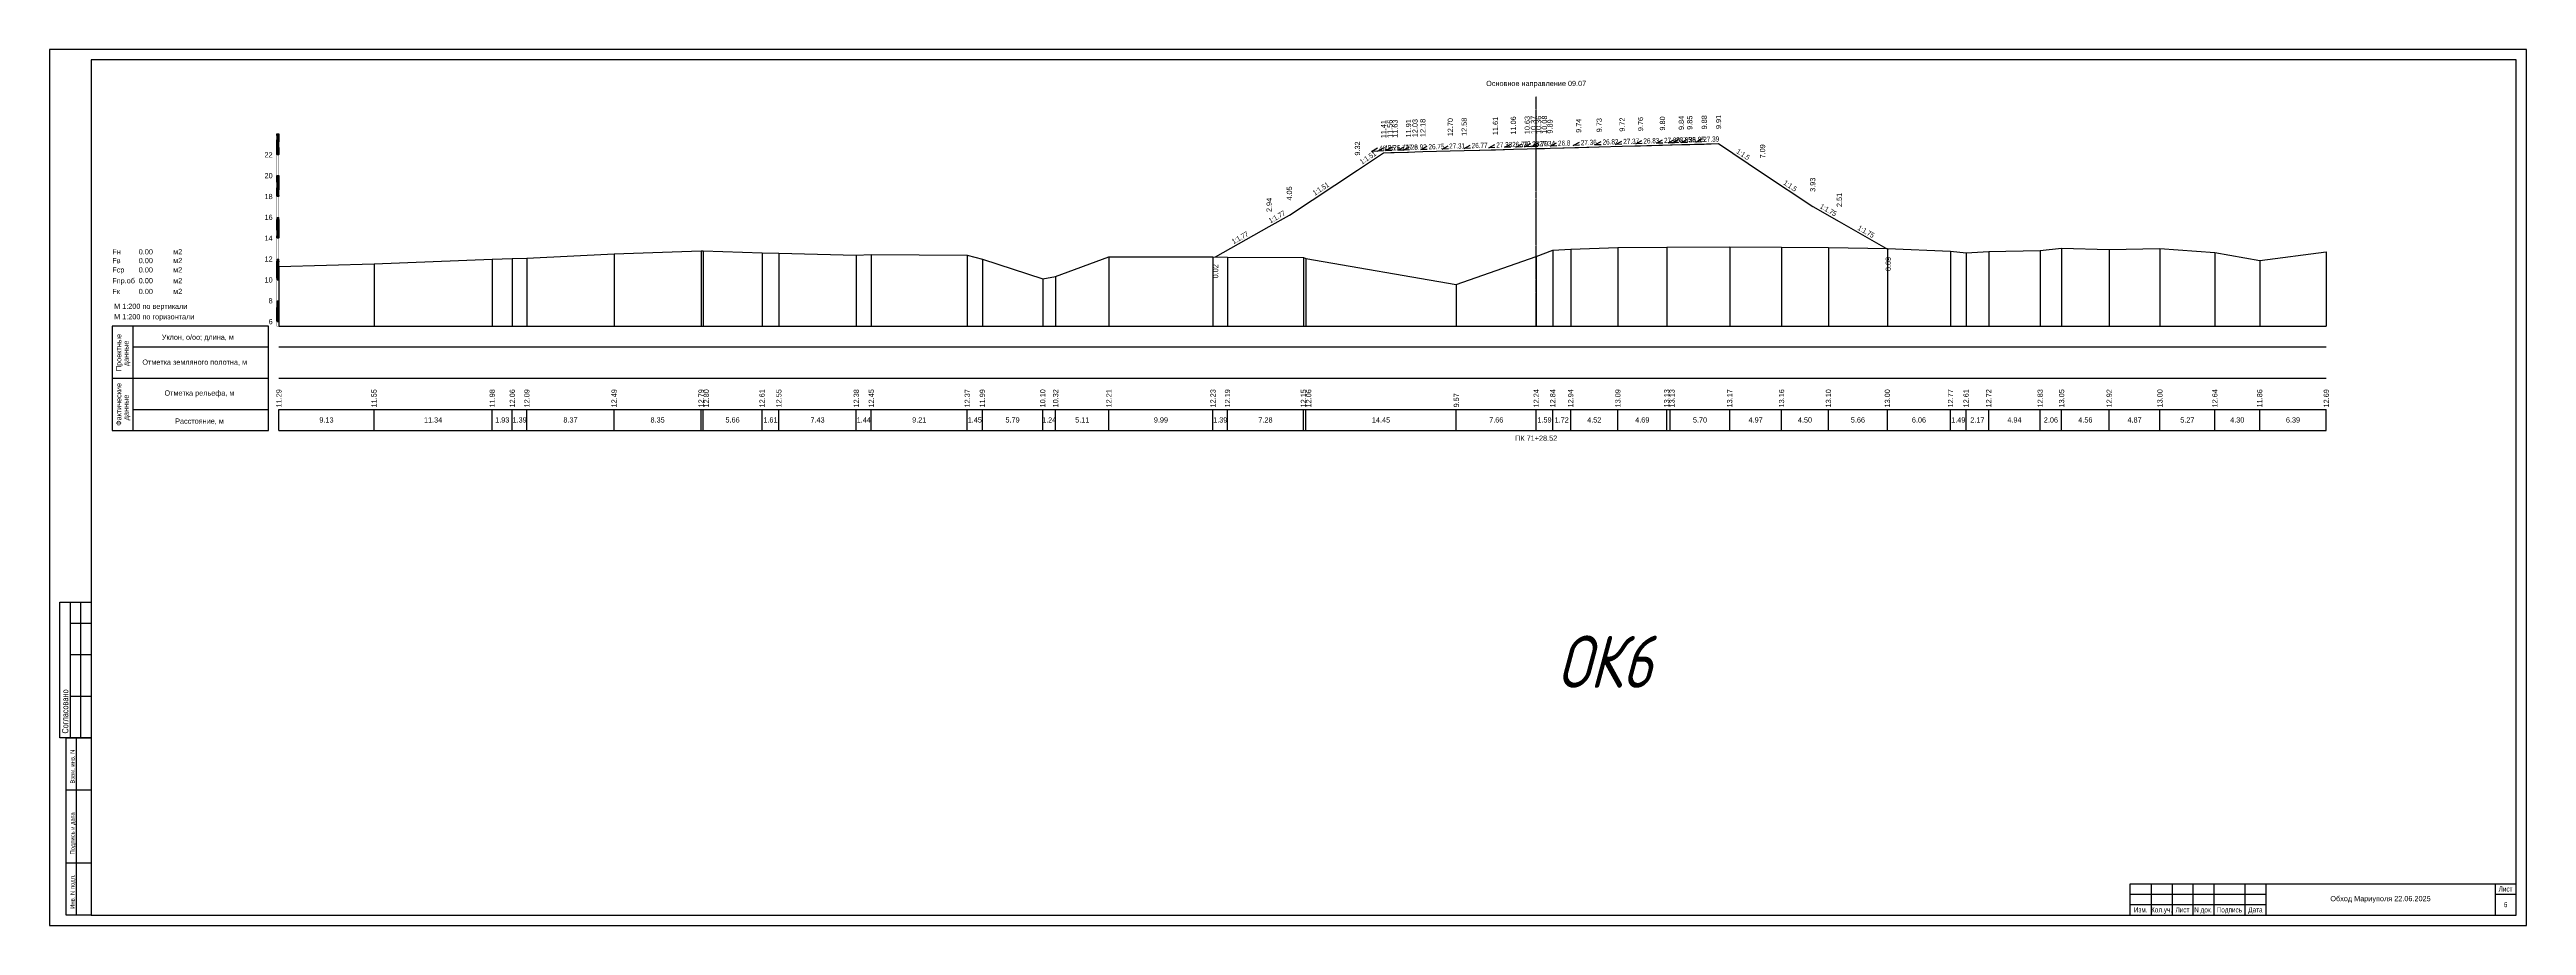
# Model space of a CAD drawing. Header units: millimetres. Extents: x 265754 to 14267433, y -6145605 to 2433772.
# Drawn here: x 8882476 to 9120076, y -37047 to 46953 of the extents above; entities that cross this region are included whole.
import ezdxf
from ezdxf.enums import TextEntityAlignment as Align

# ---------------------------------------------------------------- set-up
doc = ezdxf.new("R2010")
doc.units = ezdxf.units.MM
doc.linetypes.add('осевая2', pattern=[1.125, 0.75, -0.125, 0.125, -0.125])
doc.layers.add('!!ТЕКСТ', color=3, linetype='Continuous', lineweight=20)
doc.layers.add('ИС_ОПОР_Тон', color=3, linetype='Continuous', lineweight=18)
for name, color, linetype in [('Код_510', 7, 'Continuous'), ('Красный поперечник', 1, 'Continuous'), ('Линейка абсолютных высот', 7, 'Continuous'), ('Объем выемки', 7, 'Continuous'), ('Объем кюветов', 7, 'Continuous'), ('Объем насыпи', 7, 'Continuous'), ('Объем присыпных обочин', 7, 'Continuous'), ('Объем срезки растительного слоя', 7, 'Continuous'), ('Ось', 1, 'осевая2'), ('Откосы', 7, 'Continuous'), ('Подписи поперечников', 7, 'Continuous'), ('Рабочие отметки', 7, 'Continuous'), ('Таблица', 7, 'Continuous'), ('Уклоны проезжей части', 7, 'Continuous'), ('Черный поперечник', 3, 'Continuous')]:
    doc.layers.add(name, color=color, linetype=linetype)
doc.styles.add('ISOCPEUR', font='isocpeur.ttf', dxfattribs={"width": 0.8, "oblique": 15, "height": 2.5})
doc.styles.get("Standard").update_dxf_attribs({"font": 'arial.ttf'})
pattern_1 = [(45.00000125, (7571675.8465, 9455.686), (-5.303301186, 5.303300954), []), (135.00000034, (7571675.8465, 9455.686), (-5.30330104, -5.3033011), [])]

msp = doc.modelspace()

# ---------------------------------------------------------------- hatches: boundary and pattern name
at = {"layer": 'Линейка абсолютных высот'}
h = msp.add_hatch(dxfattribs=at)
h.set_pattern_fill('ANSI37', scale=60.000002, style=0)
h.set_pattern_definition(pattern_1)
h.paths.add_polyline_path([(8904475.8936, 36860.2647), (8904475.8936, 38860.2647), (8904275.8936, 38860.2647), (8904275.8936, 36860.2647)])
h = msp.add_hatch(dxfattribs=at)
h.set_pattern_fill('ANSI37', scale=60.000002, style=0)
h.set_pattern_definition(pattern_1)
h.paths.add_polyline_path([(8904475.8936, 32860.2647), (8904475.8936, 34860.2647), (8904275.8936, 34860.2647), (8904275.8936, 32860.2647)])
h = msp.add_hatch(dxfattribs=at)
h.set_pattern_fill('ANSI37', scale=60.000002, style=0)
h.set_pattern_definition(pattern_1)
h.paths.add_polyline_path([(8904475.8936, 28860.2647), (8904475.8936, 30860.2647), (8904275.8936, 30860.2647), (8904275.8936, 28860.2647)])
h = msp.add_hatch(dxfattribs=at)
h.set_pattern_fill('ANSI37', scale=60.000002, style=0)
h.set_pattern_definition(pattern_1)
h.paths.add_polyline_path([(8904475.8936, 24860.2647), (8904475.8936, 26860.2647), (8904275.8936, 26860.2647), (8904275.8936, 24860.2647)])
h = msp.add_hatch(dxfattribs=at)
h.set_pattern_fill('ANSI37', scale=60.000002, style=0)
h.set_pattern_definition(pattern_1)
h.paths.add_polyline_path([(8904475.8936, 20860.2647), (8904475.8936, 22860.2647), (8904275.8936, 22860.2647), (8904275.8936, 20860.2647)])

# ---------------------------------------------------------------- linework, layer by layer
for p, q in [((8884475.8465, -19046.6388), (8884475.8465, -6046.6388)), ((8885475.8465, -19046.6388), (8885475.8465, -6046.6388)), ((8884475.8465, -8046.6388), (8886475.8465, -8046.6388)), ((8884475.8465, -11046.6388), (8886475.8465, -11046.6388)), ((8884475.8465, -15046.6388), (8886475.8465, -15046.6388)), ((8885075.8465, -36046.6388), (8885075.8465, -19046.6388)), ((8884075.8465, -24046.6388), (8886475.8465, -24046.6388)), ((8884075.8465, -31046.6388), (8886475.8465, -31046.6388)), ((9084075.8465, -33046.6388), (9084075.8465, -36046.6388)), ((9086075.8465, -33046.6388), (9086075.8465, -36046.6388)), ((9088075.8465, -33046.6388), (9088075.8465, -36046.6388)), ((9090075.8465, -33046.6388), (9090075.8465, -36046.6388)), ((9093075.8465, -33046.6388), (9093075.8465, -36046.6388)), ((9095075.8465, -33046.6388), (9095075.8465, -36046.6388)), ((9117075.8465, -33046.6388), (9117075.8465, -36046.6388)), ((9082075.8465, -34046.6388), (9095075.8465, -34046.6388)), ((9082075.8465, -35046.6388), (9095075.8465, -35046.6388)), ((9117075.8465, -34046.6388), (9119075.8465, -34046.6388)), ((9082075.8465, -36046.6388), (9095075.8465, -36046.6388))]:
    msp.add_line(p, q)
at = {"flags": 128}
for points in [[(8882475.8465, -37046.6388), (9120075.8465, -37046.6388), (9120075.8465, 46953.3612), (8882475.8465, 46953.3612)], [(8886475.8465, -36046.6388), (9119075.8465, -36046.6388), (9119075.8465, 45953.3612), (8886475.8465, 45953.3612)]]:
    msp.add_lwpolyline(points, close=True, dxfattribs=at)
for points in [[(8886475.8465, -19046.6388), (8883475.8465, -19046.6388), (8883475.8465, -6046.6388), (8886475.8465, -6046.6388)], [(8886475.8465, -36046.6388), (8884075.8465, -36046.6388), (8884075.8465, -19046.6388), (8886475.8465, -19046.6388)], [(9082075.8465, -36046.6388), (9082075.8465, -33046.6388), (9119075.8465, -33046.6388)]]:
    msp.add_lwpolyline(points, dxfattribs=at)
at = {"layer": 'ИС_ОПОР_Тон'}
msp.add_line((9010443.983, 37043.1216), (9042573.8793, 37931.1091), dxfattribs=at)
at = {"layer": 'Код_510'}
for p, q in [((8904475.8465, 10433.7233), (8904475.8465, 12433.7233)), ((8913601.3987, 10433.7233), (8913601.3987, 12433.7233)), ((8924939.9201, 10433.7233), (8924939.9201, 12433.7233)), ((8926868.693, 10433.7233), (8926868.693, 12433.7233)), ((8928263.2883, 10433.7233), (8928263.2883, 12433.7233)), ((8936630.0825, 10433.7233), (8936630.0825, 12433.7233)), ((8944975.1065, 10433.7233), (8944975.1065, 12433.7233)), ((8945162.8219, 10433.7233), (8945162.8219, 12433.7233)), ((8950822.7952, 10433.7233), (8950822.7952, 12433.7233)), ((8952435.4886, 10433.7233), (8952435.4886, 12433.7233)), ((8959861.6465, 10433.7233), (8959861.6465, 12433.7233)), ((8961298.7831, 10433.7233), (8961298.7831, 12433.7233)), ((8970504.6309, 10433.7233), (8970504.6309, 12433.7233)), ((8971955.8348, 10433.7233), (8971955.8348, 12433.7233)), ((8977746.4614, 10433.7233), (8977746.4614, 12433.7233)), ((8978985.041, 10433.7233), (8978985.041, 12433.7233)), ((8984093.3415, 10433.7233), (8984093.3415, 12433.7233)), ((8994078.729, 10433.7233), (8994078.729, 12433.7233)), ((8995472.1973, 10433.7233), (8995472.1973, 12433.7233)), ((9002755.3646, 10433.7233), (9002755.3646, 12433.7233)), ((9002975.951, 10433.7233), (9002975.951, 12433.7233)), ((9017421.9807, 10433.7233), (9017421.9807, 12433.7233)), ((9025082.2061, 10433.7233), (9025082.2061, 12433.7233)), ((9026672.8341, 10433.7233), (9026672.8341, 12433.7233)), ((9028393.2552, 10433.7233), (9028393.2552, 12433.7233)), ((9032917.3077, 10433.7233), (9032917.3077, 12433.7233)), ((9037606.0937, 10433.7233), (9037606.0937, 12433.7233)), ((9037948.8353, 10433.7233), (9037948.8353, 12433.7233)), ((9043648.5718, 10433.7233), (9043648.5718, 12433.7233)), ((9048618.9164, 10433.7233), (9048618.9164, 12433.7233)), ((9053114.4143, 10433.7233), (9053114.4143, 12433.7233)), ((9058771.1673, 10433.7233), (9058771.1673, 12433.7233)), ((9064828.9229, 10433.7233), (9064828.9229, 12433.7233)), ((9066320.4868, 10433.7233), (9066320.4868, 12433.7233)), ((9068492.461, 10433.7233), (9068492.461, 12433.7233)), ((9073428.4377, 10433.7233), (9073428.4377, 12433.7233)), ((9075484.2144, 10433.7233), (9075484.2144, 12433.7233)), ((9080044.7311, 10433.7233), (9080044.7311, 12433.7233)), ((9084915.2543, 10433.7233), (9084915.2543, 12433.7233)), ((9090182.6841, 10433.7233), (9090182.6841, 12433.7233)), ((9094483.8271, 10433.7233), (9094483.8271, 12433.7233)), ((9100874.8495, 10433.7233), (9100874.8495, 12433.7233))]:
    msp.add_line(p, q, dxfattribs=at)
at = {"layer": 'Красный поперечник'}
for p, q in [((9007938.3724, 35385.9552), (9010443.983, 37043.1216)), ((9010443.983, 37043.1216), (9011149.593, 37076.0425)), ((9011149.593, 37076.0425), (9011448.0423, 37090.1329)), ((9011448.0423, 37090.1329), (9012835.65, 37127.2386)), ((9012835.65, 37127.2386), (9013456.1608, 37144.1782)), ((9013456.1608, 37144.1782), (9014209.2052, 37164.4529)), ((9014209.2052, 37164.4529), (9016840.0811, 37234.8334)), ((9016840.0811, 37234.8334), (9018175.2393, 37271.3028)), ((9018175.2393, 37271.3028), (9021167.7966, 37351.4054)), ((9021167.7966, 37351.4054), (9022894.3178, 37398.5909)), ((9022894.3178, 37398.5909), (9024221.139, 37434.1306)), ((9024221.139, 37434.1306), (9025053.0452, 37456.8721)), ((9025053.0452, 37456.8721), (9025082.2532, 37457.6547)), ((9025082.2532, 37457.6547), (9025871.7374, 37478.8081)), ((9025871.7374, 37478.8081), (9026408.5252, 37493.4844)), ((9026408.5252, 37493.4844), (9029152.5631, 37567.0222)), ((9029152.5631, 37567.0222), (9031127.6037, 37621.0509)), ((9031127.6037, 37621.0509), (9033327.1636, 37680.0366)), ((9033327.1636, 37680.0366), (9035093.6378, 37728.3815)), ((9035093.6378, 37728.3815), (9037194.6143, 37784.755)), ((9037194.6143, 37784.755), (9039059.6719, 37835.8206)), ((9039059.6719, 37835.8206), (9039448.5056, 37846.2596)), ((9039448.5056, 37846.2596), (9039812.7163, 37856.2326)), ((9039812.7163, 37856.2326), (9041205.951, 37893.6403)), ((9041205.951, 37893.6403), (9042573.8793, 37931.1091)), ((9042573.8793, 37931.1091), (9046798.632, 35113.2398)), ((9001407.4497, 31070.3666), (9007938.3724, 35385.9552)), ((9046798.632, 35113.2398), (9051610.4126, 31906.5145)), ((8999464.243, 29969.5416), (9001407.4497, 31070.3666)), ((9051610.4126, 31906.5145), (9054159.7376, 30448.0343)), ((8994330.8532, 27064.5396), (8999464.243, 29969.5416)), ((9054159.7376, 30448.0343), (9058853.2515, 27765.4032))]:
    msp.add_line(p, q, dxfattribs=at)
at = {"layer": 'Линейка абсолютных высот', "color": 7, "const_width": 20, "flags": 128}
for points in [[(8904475.8936, 36860.2647), (8904475.8936, 38860.2647), (8904275.8936, 38860.2647), (8904275.8936, 36860.2647), (8904475.8936, 36860.2647)], [(8904475.8936, 34860.2647), (8904475.8936, 36860.2647), (8904275.8936, 36860.2647), (8904275.8936, 34860.2647), (8904475.8936, 34860.2647)], [(8904475.8936, 32860.2647), (8904475.8936, 34860.2647), (8904275.8936, 34860.2647), (8904275.8936, 32860.2647), (8904475.8936, 32860.2647)], [(8904475.8936, 30860.2647), (8904475.8936, 32860.2647), (8904275.8936, 32860.2647), (8904275.8936, 30860.2647), (8904475.8936, 30860.2647)], [(8904475.8936, 28860.2647), (8904475.8936, 30860.2647), (8904275.8936, 30860.2647), (8904275.8936, 28860.2647), (8904475.8936, 28860.2647)], [(8904475.8936, 26860.2647), (8904475.8936, 28860.2647), (8904275.8936, 28860.2647), (8904275.8936, 26860.2647), (8904475.8936, 26860.2647)], [(8904475.8936, 24860.2647), (8904475.8936, 26860.2647), (8904275.8936, 26860.2647), (8904275.8936, 24860.2647), (8904475.8936, 24860.2647)], [(8904475.8936, 22860.2647), (8904475.8936, 24860.2647), (8904275.8936, 24860.2647), (8904275.8936, 22860.2647), (8904475.8936, 22860.2647)], [(8904475.8936, 20860.2647), (8904475.8936, 22860.2647), (8904275.8936, 22860.2647), (8904275.8936, 20860.2647), (8904475.8936, 20860.2647)], [(8904475.8936, 20433.7233), (8904475.8936, 20860.2647), (8904275.8936, 20860.2647), (8904275.8936, 20433.7233), (8904475.8936, 20433.7233)]]:
    msp.add_lwpolyline(points, dxfattribs=at)
at = {"layer": 'Ось', "ltscale": 15}
msp.add_line((9025082.2532, 20433.7233), (9025082.2532, 42453.3612), dxfattribs=at)
at = {"layer": 'Таблица'}
for p, q in [((8904475.8465, 20433.7233), (9100874.8495, 20433.7233)), ((8904475.8465, 18433.7233), (9100874.8495, 18433.7233)), ((8904475.8465, 15433.7233), (9100874.8495, 15433.7233)), ((8904475.8465, 12433.7233), (9100874.8495, 12433.7233)), ((8904475.8465, 10433.7233), (9100874.8495, 10433.7233))]:
    msp.add_line(p, q, dxfattribs=at)
at = {"layer": 'Таблица', "linetype": 'Continuous', "flags": 128}
for points in [[(8903475.8465, 20433.7233), (8888475.8465, 20433.7233)], [(8888475.8465, 20433.7233), (8888475.8465, 10433.7233)], [(8890475.8465, 20433.7233), (8890475.8465, 10433.7233)], [(8903475.8465, 10433.7233), (8903475.8465, 20433.7233)], [(8890475.8465, 18433.7233), (8903475.8465, 18433.7233)], [(8888475.8465, 15433.7233), (8903475.8465, 15433.7233)], [(8890475.8465, 12433.7233), (8903475.8465, 12433.7233)], [(8888475.8465, 10433.7233), (8903475.8465, 10433.7233)]]:
    msp.add_lwpolyline(points, dxfattribs=at)
at = {"layer": 'Уклоны проезжей части', "flags": 128}
for points in [[(9029234.9037, 37769.3508), (9028635.1281, 37752.9435), (9029226.7, 38069.2386)], [(9029234.9037, 37769.3508), (9028635.1281, 37752.9435), (9029226.7, 38069.2386)], [(9031322.2984, 37826.3452), (9030722.5141, 37810.2607), (9031314.2562, 38126.2373)], [(9031322.2984, 37826.3452), (9030722.5141, 37810.2607), (9031314.2562, 38126.2373)], [(9033305.2188, 37879.5122), (9032705.4434, 37863.0975), (9033297.0115, 38179.3999)], [(9033305.2188, 37879.5122), (9032705.4434, 37863.0975), (9033297.0115, 38179.3999)], [(9035239.0382, 37932.3562), (9034639.2541, 37916.2628), (9035230.9915, 38232.2482)], [(9035239.0382, 37932.3562), (9034639.2541, 37916.2628), (9035230.9915, 38232.2482)], [(9037221.9591, 37985.5799), (9036622.1839, 37969.1579), (9037213.7481, 38285.4675)], [(9037221.9591, 37985.5799), (9036622.1839, 37969.1579), (9037213.7481, 38285.4675)], [(9038348.9983, 38016.8146), (9037749.2144, 38000.7124), (9038340.9472, 38316.7066)], [(9038348.9983, 38016.8146), (9037749.2144, 38000.7124), (9038340.9472, 38316.7066)], [(9038725.4265, 38026.5361), (9038125.6514, 38010.1128), (9038717.2149, 38326.4237)], [(9038725.4265, 38026.5361), (9038125.6514, 38010.1128), (9038717.2149, 38326.4237)], [(9039604.2427, 38050.7085), (9039004.4589, 38034.6045), (9039596.1908, 38350.6004)], [(9039604.2427, 38050.7085), (9039004.4589, 38034.6045), (9039596.1908, 38350.6004)], [(9040984.7293, 38087.6572), (9040384.9542, 38071.2288), (9040976.5151, 38387.5447)], [(9040984.7293, 38087.6572), (9040384.9542, 38071.2288), (9040976.5151, 38387.5447)], [(9009888.3978, 37217.42), (9009289.0497, 37189.4569), (9009874.4162, 37517.0941)], [(9009888.3978, 37217.42), (9009289.0497, 37189.4569), (9009874.4162, 37517.0941)], [(9010448.6084, 37243.1726), (9009849.276, 37214.877), (9010434.4606, 37542.8388)], [(9010448.6084, 37243.1726), (9009849.276, 37214.877), (9010434.4606, 37542.8388)], [(9011236.7743, 37284.5562), (9010636.9887, 37268.5175), (9011228.755, 37584.449)], [(9011236.7743, 37284.5562), (9010636.9887, 37268.5175), (9011228.755, 37584.449)], [(9012415.6704, 37315.8492), (9011815.8938, 37299.4757), (9012407.4836, 37615.7375)], [(9012415.6704, 37315.8492), (9011815.8938, 37299.4757), (9012407.4836, 37615.7375)], [(9012927.5791, 37330.0205), (9012327.7964, 37313.8721), (9012919.5049, 37629.9119)], [(9012927.5791, 37330.0205), (9012327.7964, 37313.8721), (9012919.5049, 37629.9119)], [(9014619.5694, 37375.5037), (9014019.784, 37359.4584), (9014611.5468, 37675.3964)], [(9014619.5694, 37375.5037), (9014019.784, 37359.4584), (9014611.5468, 37675.3964)], [(9016660.7993, 37430.0122), (9016061.023, 37413.6295), (9016652.6079, 37729.9004)], [(9016660.7993, 37430.0122), (9016061.023, 37413.6295), (9016652.6079, 37729.9004)], [(9018766.4415, 37487.2006), (9018166.6563, 37471.146), (9018758.4142, 37787.0932)], [(9018766.4415, 37487.2006), (9018166.6563, 37471.146), (9018758.4142, 37787.0932)], [(9021125.8821, 37550.3359), (9020526.106, 37533.9441), (9021117.6862, 37850.2239)], [(9021125.8821, 37550.3359), (9020526.106, 37533.9441), (9021117.6862, 37850.2239)], [(9022652.6487, 37592.1906), (9022052.8638, 37576.125), (9022644.6159, 37892.0831)], [(9022652.6487, 37592.1906), (9022052.8638, 37576.125), (9022644.6159, 37892.0831)], [(9023731.9157, 37620.8329), (9023132.1398, 37604.437), (9023723.7178, 37920.7209)], [(9023731.9157, 37620.8329), (9023132.1398, 37604.437), (9023723.7178, 37920.7209)], [(9024557.3102, 37643.6625), (9023957.5254, 37627.5919), (9024549.2749, 37943.5549)], [(9024571.9142, 37644.0538), (9023972.1294, 37627.9832), (9024563.8789, 37943.9462)], [(9025234.9542, 37661.4739), (9024635.1783, 37645.0755), (9025226.755, 37961.3618)], [(9025234.9542, 37661.4739), (9024635.1783, 37645.0755), (9025226.755, 37961.3618)], [(9027050.3993, 37710.7591), (9026450.6146, 37694.6854), (9027042.3624, 38010.6514)], [(9027050.3993, 37710.7591), (9026450.6146, 37694.6854), (9027042.3624, 38010.6514)]]:
    msp.add_lwpolyline(points, dxfattribs=at)
at = {"layer": 'Черный поперечник', "color": 7}
for p, q in [((8904475.8465, 26148.0496), (8904475.8465, 20433.7233)), ((8913601.3987, 26408.364), (8913601.3987, 20433.7233)), ((8924939.9201, 26836.0516), (8924939.9201, 20433.7233)), ((8926868.693, 26917.8035), (8926868.693, 20433.7233)), ((8928263.2883, 26955.2065), (8928263.2883, 20433.7233)), ((8936630.0825, 27351.5134), (8936630.0825, 20433.7233)), ((8944975.1065, 27654.5716), (8944975.1065, 20433.7233)), ((8945162.8219, 27656.1724), (8945162.8219, 20433.7233)), ((8950822.7952, 27466.4026), (8950822.7952, 20433.7233)), ((8952435.4886, 27414.0386), (8952435.4886, 20433.7233)), ((8959861.6465, 27244.2577), (8959861.6465, 20433.7233)), ((8961298.7831, 27306.2585), (8961298.7831, 20433.7233)), ((8970504.6309, 27230.3021), (8970504.6309, 20433.7233)), ((8971955.8348, 26846.483), (8971955.8348, 20433.7233)), ((8984093.3415, 27068.999), (8984093.3415, 20433.7233)), ((8994078.729, 27086.5134), (8994078.729, 20433.7233)), ((8995472.1973, 27053.1179), (8995472.1973, 20433.7233)), ((9002755.3646, 27010.0725), (9002755.3646, 20433.7233)), ((9002975.951, 26915.2747), (9002975.951, 20433.7233)), ((9025082.2061, 27100.6097), (9025082.2061, 20433.7233)), ((9026672.8341, 27698.7241), (9026672.8341, 20433.7233)), ((9028393.2552, 27796.311), (9028393.2552, 20433.7233)), ((9032917.3077, 27954.505), (9032917.3077, 20433.7233)), ((9037606.0937, 27986.3389), (9037606.0937, 20433.7233)), ((9043648.5718, 28033.2601), (9043648.5718, 20433.7233)), ((9048618.9164, 28017.6683), (9048618.9164, 20433.7233)), ((9053114.4143, 27958.0455), (9053114.4143, 20433.7233)), ((9058771.1673, 27858.931), (9058771.1673, 20433.7233)), ((9064828.9229, 27632.2757), (9064828.9229, 20433.7233)), ((9066320.4868, 27471.5155), (9066320.4868, 20433.7233)), ((9068492.461, 27576.427), (9068492.461, 20433.7233)), ((9073428.4377, 27687.8797), (9073428.4377, 20433.7233)), ((9075484.2144, 27912.2293), (9075484.2144, 20433.7233)), ((9080044.7311, 27781.3365), (9080044.7311, 20433.7233)), ((9084915.2543, 27862.6235), (9084915.2543, 20433.7233)), ((9090182.6841, 27499.1288), (9090182.6841, 20433.7233)), ((9094483.8271, 26722.1016), (9094483.8271, 20433.7233)), ((9100874.8495, 27553.6332), (9100874.8495, 20433.7233)), ((8977746.4614, 24964.0059), (8977746.4614, 20433.7233)), ((8978985.041, 25181.1723), (8978985.041, 20433.7233)), ((9017421.9807, 24433.7233), (9017421.9807, 20433.7233))]:
    msp.add_line(p, q, dxfattribs=at)
at = {"layer": 'Черный поперечник', "flags": 128}
msp.add_lwpolyline([(8904475.8465, 26148.0496), (8913601.3987, 26408.364), (8924939.9201, 26836.0516), (8926868.693, 26917.8035), (8928263.2883, 26955.2065), (8936630.0825, 27351.5134), (8944975.1065, 27654.5716), (8945162.8219, 27656.1724), (8950822.7952, 27466.4026), (8952435.4886, 27414.0386), (8959861.6465, 27244.2577), (8961298.7831, 27306.2585), (8970504.6309, 27230.3021), (8971955.8348, 26846.483), (8977746.4614, 24964.0059), (8978985.041, 25181.1723), (8984093.3415, 27068.999), (8994078.729, 27086.5134), (8995472.1973, 27053.1179), (9002755.3646, 27010.0725), (9002975.951, 26915.2747), (9017421.9807, 24433.7233), (9025082.2061, 27100.6097), (9026672.8341, 27698.7241), (9028393.2552, 27796.311), (9032917.3077, 27954.505), (9037606.0937, 27986.3389), (9043648.5718, 28033.2601), (9048618.9164, 28017.6683), (9053114.4143, 27958.0455), (9058771.1673, 27858.931), (9064828.9229, 27632.2757), (9066320.4868, 27471.5155), (9068492.461, 27576.427), (9073428.4377, 27687.8797), (9075484.2144, 27912.2293), (9080044.7311, 27781.3365), (9084915.2543, 27862.6235), (9090182.6841, 27499.1288), (9094483.8271, 26722.1016), (9100874.8495, 27553.6332)], dxfattribs=at)

# ---------------------------------------------------------------- texts
for s, height, width, p in [('Согласовано', 600, 0.7, (8884275.8465, -18646.6388)), ('Взам. инв. N', 400, 0.8, (8884875.8465, -23446.6388)), ('Подпись и дата', 400, 0.8, (8884875.8465, -30246.6388)), ('Инв. N подл.', 400, 0.8, (8884875.8465, -35446.6388))]:
    msp.add_text(s, height=height, rotation=90.000002391, dxfattribs=dict(width=width)).set_placement(p)
at = {"width": 0.7}
for s, p in [('Изм.', (9083075.8465, -35546.6388)), ('Кол.уч.', (9085075.8465, -35546.6388)), ('Лист', (9087075.8465, -35546.6388)), ('N док.', (9089075.8465, -35546.6388)), ('Подпись', (9091575.8465, -35546.6388)), ('Дата', (9094075.8465, -35546.6388)), ('Лист', (9118075.8465, -33546.6388)), ('6', (9118075.8465, -35046.6388))]:
    msp.add_text(s, height=500, dxfattribs=at).set_placement(p, align=Align.MIDDLE_CENTER)
at = {"insert": (9106075.8465, -34546.6388), "char_height": 500, "width": 22000, "attachment_point": 5}
msp.add_mtext('Обход Мариуполя 22.06.2025', dxfattribs=at)
at = {"layer": 'Код_510'}
for s, p in [('11.29', (8904475.8465, 12633.7233)), ('11.55', (8913601.3987, 12633.7233)), ('11.98', (8924939.9201, 12633.7233)), ('12.06', (8926868.693, 12633.7233)), ('12.09', (8928263.2883, 12633.7233)), ('12.49', (8936630.0825, 12633.7233)), ('12.79', (8944975.1065, 12633.7233)), ('12.80', (8945475.1066, 12633.7233)), ('12.61', (8950822.7952, 12633.7233)), ('12.55', (8952435.4886, 12633.7233)), ('12.38', (8959861.6465, 12633.7233)), ('12.45', (8961298.7831, 12633.7233)), ('12.37', (8970504.6309, 12633.7233)), ('11.99', (8971955.8348, 12633.7233)), ('10.10', (8977746.4614, 12633.7233)), ('10.32', (8978985.041, 12633.7233)), ('12.21', (8984093.3415, 12633.7233)), ('12.23', (8994078.729, 12633.7233)), ('12.19', (8995472.1973, 12633.7233)), ('12.15', (9002755.3646, 12633.7233)), ('12.06', (9003255.3646, 12633.7233)), ('12.24', (9025082.2061, 12633.7233)), ('12.84', (9026672.8341, 12633.7233)), ('12.94', (9028393.2552, 12633.7233)), ('13.09', (9032917.3077, 12633.7233)), ('13.13', (9037606.0937, 12633.7233)), ('13.13', (9038106.0938, 12633.7233)), ('13.17', (9043648.5718, 12633.7233)), ('13.16', (9048618.9164, 12633.7233)), ('13.10', (9053114.4143, 12633.7233)), ('13.00', (9058771.1673, 12633.7233)), ('12.77', (9064828.9229, 12633.7233)), ('12.61', (9066320.4868, 12633.7233)), ('12.72', (9068492.461, 12633.7233)), ('12.83', (9073428.4377, 12633.7233)), ('13.05', (9075484.2144, 12633.7233)), ('12.92', (9080044.7311, 12633.7233)), ('13.00', (9084915.2543, 12633.7233)), ('12.64', (9090182.6841, 12633.7233)), ('11.86', (9094483.8271, 12633.7233)), ('12.69', (9100874.8495, 12633.7233)), ('9.57', (9017421.9807, 12633.7233))]:
    msp.add_text(s, height=500, rotation=90.000002391, dxfattribs=at).set_placement(p, align=Align.MIDDLE_LEFT)
for s, p in [('9.13', (8909038.6226, 11433.7233)), ('11.34', (8919270.6594, 11433.7233)), ('1.93', (8925904.3066, 11433.7233)), ('1.39', (8927565.9906, 11433.7233)), ('8.37', (8932446.6854, 11433.7233)), ('8.35', (8940802.5945, 11433.7233)), ('5.66', (8947992.8086, 11433.7233)), ('1.61', (8951629.1419, 11433.7233)), ('7.43', (8956148.5675, 11433.7233)), ('1.44', (8960580.2148, 11433.7233)), ('9.21', (8965901.707, 11433.7233)), ('1.45', (8971230.2328, 11433.7233)), ('5.79', (8974851.1481, 11433.7233)), ('5.11', (8981539.1913, 11433.7233)), ('9.99', (8989086.0353, 11433.7233)), ('1.39', (8994775.4632, 11433.7233)), ('7.28', (8999113.7809, 11433.7233)), ('14.45', (9010198.9659, 11433.7233)), ('7.66', (9021252.0934, 11433.7233)), ('1.59', (9025877.5201, 11433.7233)), ('1.72', (9027533.0446, 11433.7233)), ('4.52', (9030655.2814, 11433.7233)), ('4.69', (9035261.7007, 11433.7233)), ('5.70', (9040798.7036, 11433.7233)), ('4.97', (9046133.7441, 11433.7233)), ('4.50', (9050866.6654, 11433.7233)), ('5.66', (9055942.7908, 11433.7233)), ('6.06', (9061800.0451, 11433.7233)), ('1.49', (9065574.7049, 11433.7233)), ('2.17', (9067406.4739, 11433.7233)), ('4.94', (9070960.4494, 11433.7233)), ('2.06', (9074456.3261, 11433.7233)), ('4.56', (9077764.4728, 11433.7233)), ('4.87', (9082479.9927, 11433.7233)), ('5.27', (9087548.9692, 11433.7233)), ('4.30', (9092333.2556, 11433.7233)), ('6.39', (9097679.3383, 11433.7233))]:
    msp.add_text(s, height=500, dxfattribs=at).set_placement(p, align=Align.MIDDLE_CENTER)
at = {"layer": 'Код_510', "width": 0.928935}
msp.add_text('1.24', height=500, dxfattribs=at).set_placement((8978365.7512, 11433.7233), align=Align.MIDDLE_CENTER)
at = {"layer": 'Линейка абсолютных высот'}
for s, p in [('22', (8903875.8936, 36860.2647)), ('20', (8903875.8936, 34860.2647)), ('18', (8903875.8936, 32860.2647)), ('16', (8903875.8936, 30860.2647)), ('14', (8903875.8936, 28860.2647)), ('12', (8903875.8936, 26860.2647)), ('10', (8903875.8936, 24860.2647)), ('8', (8903875.8936, 22860.2647)), ('6', (8903875.8936, 20860.2647))]:
    msp.add_text(s, height=500, dxfattribs=at).set_placement(p, align=Align.MIDDLE_RIGHT)
at = {"layer": 'Объем выемки', "width": 0.8}
for s, p in [('Fв', (8888492.9239, 26466.7061)), ('0.00', (8891032.8941, 26466.7061)), ('м2', (8894337.4351, 26473.4185))]:
    msp.add_text(s, height=500, dxfattribs=at).set_placement(p)
at = {"layer": 'Объем кюветов', "width": 0.8}
for s, p in [('Fк', (8888492.9239, 23501.7)), ('0.00', (8891032.8941, 23501.7)), ('м2', (8894337.4351, 23508.4125))]:
    msp.add_text(s, height=500, dxfattribs=at).set_placement(p)
at = {"layer": 'Объем насыпи', "width": 0.8}
for s, p in [('Fн', (8888492.9239, 27307.6803)), ('0.00', (8891032.8941, 27307.6803)), ('м2', (8894337.4351, 27314.3928))]:
    msp.add_text(s, height=500, dxfattribs=at).set_placement(p)
at = {"layer": 'Объем присыпных обочин', "width": 0.8}
for s, p in [('Fпр.об', (8888492.9239, 24537.4355)), ('0.00', (8891032.8941, 24537.4355)), ('м2', (8894337.4351, 24544.1479))]:
    msp.add_text(s, height=500, dxfattribs=at).set_placement(p)
at = {"layer": 'Объем срезки растительного слоя', "width": 0.8}
for s, p in [('Fср', (8888492.9239, 25573.1709)), ('0.00', (8891032.8941, 25573.1709)), ('м2', (8894337.4351, 25579.8834))]:
    msp.add_text(s, height=500, dxfattribs=at).set_placement(p)
at = {"layer": 'Ось', "ltscale": 15}
msp.add_text('Основное направление 09.07', height=500, dxfattribs=at).set_placement((9025082.2532, 43453.3612), align=Align.CENTER)
at = {"layer": 'Откосы', "width": 0.7}
for s, rotation, p in [('1:1.51', 33.479944684, (9009080.8487, 36381.3542)), ('1:1.51', 33.479944684, (9009080.8487, 36381.3542)), ('1:1.5', 326.297097319, (9044797.2329, 36688.5596)), ('1:1.5', 326.297097319, (9044797.2329, 36688.5596)), ('1:1.51', 33.456452216, (9004562.6504, 33395.0219)), ('1:1.51', 33.456452216, (9004562.6504, 33395.0219)), ('1:1.5', 326.31922713, (9049315.4353, 33676.3052)), ('1:1.5', 326.31922713, (9049315.4353, 33676.3052)), ('1:1.77', 29.531518198, (9000337.2659, 30693.9711)), ('1:1.77', 29.531518198, (9000337.2659, 30693.9711)), ('1:1.75', 330.225931322, (9052984.3913, 31350.8725)), ('1:1.75', 330.225931322, (9052984.3913, 31350.8725)), ('1:1.77', 29.505662429, (8996799.0462, 28691.102)), ('1:1.77', 29.505662429, (8996799.0462, 28691.102)), ('1:1.75', 330.249372592, (9056605.7397, 29280.3575)), ('1:1.75', 330.249372592, (9056605.7397, 29280.3575))]:
    msp.add_text(s, height=500, rotation=rotation, dxfattribs=at).set_placement(p, align=Align.CENTER)
at = {"layer": 'Подписи поперечников'}
msp.add_text('ПК 71+28.52', height=500, dxfattribs=at).set_placement((9025082.2061, 9433.7233), align=Align.CENTER)
at = {"layer": 'Рабочие отметки'}
for s, p in [('11.61', (9021167.7966, 38751.4054)), ('11.06', (9022894.3178, 38798.5909)), ('10.63', (9024221.139, 38834.1306)), ('10.37', (9024817.6492, 38856.8721)), ('10.36', (9025317.6493, 38857.6547)), ('10.08', (9025871.7374, 38878.8081)), ('9.72', (9033327.1636, 39080.0366)), ('9.76', (9035093.6378, 39128.3815)), ('9.80', (9037194.6143, 39184.755)), ('9.84', (9039004.0887, 39235.8206)), ('9.85', (9039812.7163, 39256.2326)), ('9.88', (9041205.951, 39293.6403)), ('9.91', (9042573.8793, 39331.1091)), ('9.32', (9007938.3724, 36785.9552)), ('11.41', (9010443.983, 38443.1216)), ('11.56', (9011048.8176, 38476.0425)), ('11.63', (9011548.8177, 38490.1329)), ('11.91', (9012835.65, 38527.2386)), ('12.03', (9013456.1608, 38544.1782)), ('12.18', (9014209.2052, 38564.4529)), ('12.70', (9016840.0811, 38634.8334)), ('12.58', (9018175.2393, 38671.3028)), ('9.89', (9026408.5252, 38893.4844)), ('9.74', (9029152.5631, 38967.0222)), ('9.73', (9031127.6037, 39021.0509)), ('7.09', (9046798.632, 36513.2398)), ('4.05', (9001407.4497, 32470.3666)), ('3.93', (9051610.4126, 33306.5145)), ('2.94', (8999464.243, 31369.5416)), ('2.51', (9054159.7376, 31848.0343))]:
    msp.add_text(s, height=500, rotation=90.000002391, dxfattribs=at).set_placement(p, align=Align.MIDDLE_LEFT)
for s, p in [('0.02', (8994330.8532, 26364.5396)), ('0.09', (9058853.2515, 27065.4032))]:
    msp.add_text(s, height=500, rotation=90.000002391, dxfattribs=at).set_placement(p, align=Align.MIDDLE_RIGHT)
at = {"layer": 'Таблица'}
for s, p in [('М 1:200 по вертикали', (8888670.4772, 22079.9533)), ('М 1:200 по горизонтали', (8888670.4772, 21079.9533))]:
    msp.add_text(s, height=500, dxfattribs=at).set_placement(p)
at = {"layer": 'Таблица', "width": 0.8}
for s, p in [('Уклон, o/oo; длина, м', (8893245.8874, 19116.9233)), ('Отметка земляного полотна, м', (8891379.0465, 16724.9233)), ('Отметка рельефа, м', (8893502.1218, 13762.578)), ('Расстояние, м', (8894527.0591, 11071.9233))]:
    msp.add_text(s, height=500, dxfattribs=at).set_placement(p)
for s, p in [('Проектные', (8889366.4465, 16112.3233)), ('данные', (8890067.6465, 16589.7233)), ('Фактические', (8889366.4465, 10860.3233)), ('данные', (8890067.6465, 11401.3233))]:
    msp.add_text(s, height=500, rotation=90.000002391, dxfattribs=at).set_placement(p)
at = {"layer": 'Уклоны проезжей части', "width": 0.7}
for s, rotation, p in [('26.77', 1.533286113, (9019666.1193, 37511.2825)), ('26.77', 1.533286113, (9019666.1193, 37511.2825)), ('27.33', 1.565492273, (9022025.5461, 37574.9235)), ('27.33', 1.565492273, (9022025.5461, 37574.9235)), ('26.79', 1.534335505, (9023552.326, 37616.289)), ('26.79', 1.534335505, (9023552.326, 37616.289)), ('27.34', 1.565884473, (9024631.5796, 37645.4267)), ('27.34', 1.565884473, (9024631.5796, 37645.4267)), ('26.79', 1.534811486, (9025456.9873, 37667.7684)), ('26.79', 1.534811486, (9025471.5913, 37668.1597)), ('27.34', 1.566129613, (9026134.618, 37686.0715)), ('27.34', 1.566129613, (9026134.618, 37686.0715)), ('26.8', 1.535109028, (9027775.1391, 37730.1815)), ('26.8', 1.535109028, (9027775.1391, 37730.1815)), ('27.36', 1.56697677, (9030134.5671, 37793.9617)), ('27.36', 1.56697677, (9030134.5671, 37793.9617)), ('26.82', 1.536137184, (9032221.975, 37850.4719)), ('26.82', 1.536137184, (9032221.975, 37850.4719)), ('27.37', 1.56768124, (9034204.882, 37904.1342)), ('27.37', 1.56768124, (9034204.882, 37904.1342)), ('26.83', 1.536992025, (9036138.7144, 37956.4963)), ('26.83', 1.536992025, (9036138.7144, 37956.4963)), ('27.38', 1.568378774, (9038121.6219, 38010.2129)), ('27.38', 1.568378774, (9038121.6219, 38010.2129)), ('26.85', 1.537838539, (9039248.6741, 38040.9681)), ('26.85', 1.537838539, (9039248.6741, 38040.9681)), ('27.38', 1.568510464, (9039625.0893, 38051.1711)), ('27.38', 1.568510464, (9039625.0893, 38051.1711)), ('26.85', 1.537998301, (9040503.9185, 38074.8644)), ('26.85', 1.537998301, (9040503.9185, 38074.8644)), ('27.39', 1.568991253, (9041884.3918, 38112.2998)), ('27.39', 1.568991253, (9041884.3918, 38112.2998)), ('46.66', 2.671250275, (9010787.4198, 37259.3647)), ('46.66', 2.671250275, (9010787.4198, 37259.3647)), ('47.21', 2.703040537, (9011289.3386, 37282.8652)), ('47.21', 2.703040537, (9011289.3386, 37282.8652)), ('26.74', 1.531768426, (9012136.4527, 37308.6143)), ('26.74', 1.531768426, (9012136.4527, 37308.6143)), ('27.3', 1.563752387, (9013140.4004, 37335.6339)), ('27.3', 1.563752387, (9013140.4004, 37335.6339)), ('26.92', 1.542243268, (9013827.253, 37354.2431)), ('26.92', 1.542243268, (9013827.253, 37354.2431)), ('26.75', 1.532394564, (9015519.2476, 37399.5716)), ('26.75', 1.532394564, (9015519.2476, 37399.5716)), ('27.31', 1.564627502, (9017502.1521, 37452.9935)), ('27.31', 1.564627502, (9017502.1521, 37452.9935))]:
    msp.add_text(s, height=500, rotation=rotation, dxfattribs=at).set_placement(p, align=Align.CENTER)

# ---------------------------------------------------------------- next in the draw order: texts
at = {"layer": '!!ТЕКСТ', "color": 1, "insert": (9031623.8938, -11760.4868), "char_height": 5000, "width": 4344.622638, "attachment_point": 5, "style": 'ISOCPEUR', "bg_fill": 2}
msp.add_mtext('ОК6', dxfattribs=at)

doc.saveas('drawing.dxf')
